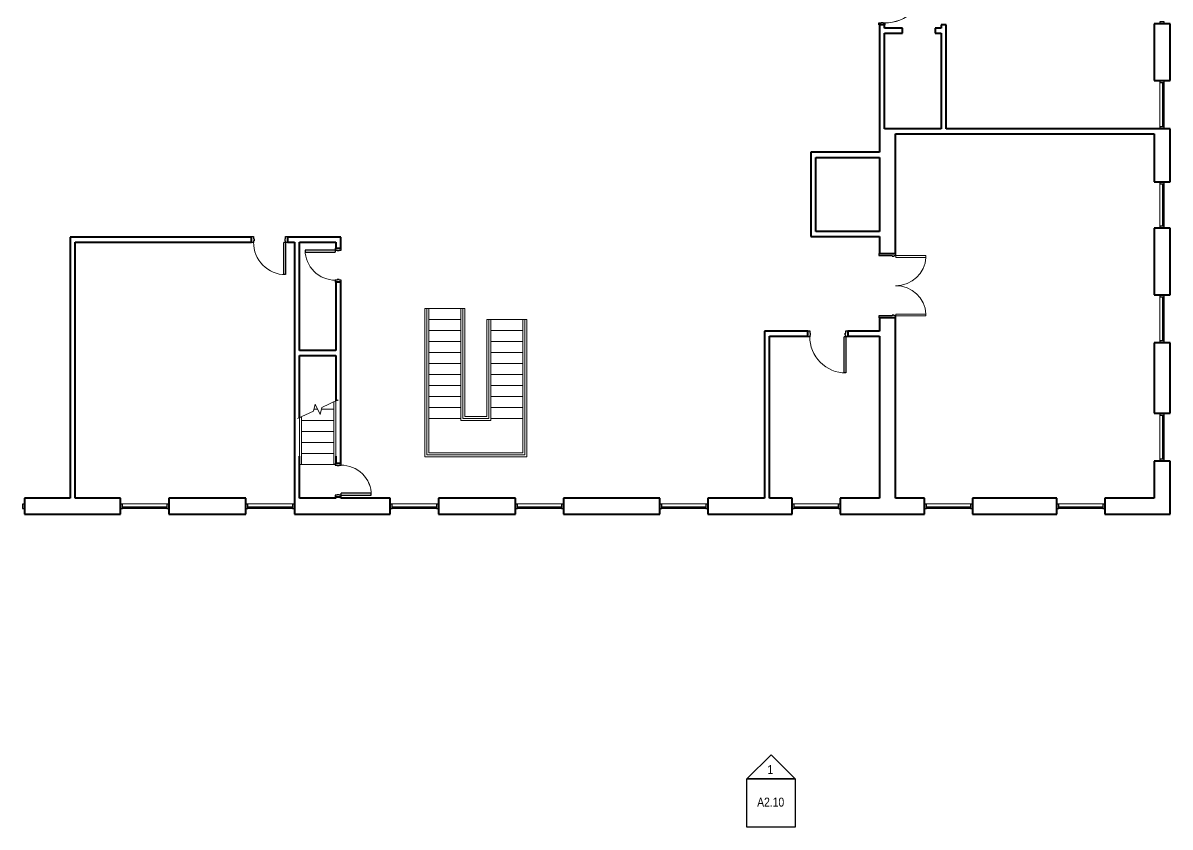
# Model space of a CAD drawing. Header units: inches. Extents: x -853 to 1065, y -1455 to 118.
# Drawn here: x -80 to 1065, y -1455 to -653 of the extents above; entities that cross this region are included whole.
import ezdxf

# ---------------------------------------------------------------- set-up
doc = ezdxf.new("R2010")
doc.units = ezdxf.units.IN
doc.header["$MEASUREMENT"] = 0
for name, color, linetype, lineweight in [('A-DOOR', 31, 'Continuous', 15), ('A-DOOR-FRAM', 31, 'Continuous', 25), ('A-FLOR-HRAL', 11, 'Continuous', 9), ('A-GLAZ-CURT', 52, 'Continuous', 9), ('A-GLAZ-CWMG', 51, 'Continuous', 9), ('A-WALL', 113, 'Continuous', 15), ('G-ANNO-SYMB', 111, 'Continuous', 9), ('I-WALL', 2, 'Continuous', 15), ('S-STRS', 31, 'Continuous', 9), ('S-STRS-MBND', 31, 'Continuous', 9)]:
    doc.layers.add(name, color=color, linetype=linetype, lineweight=lineweight)
doc.styles.add('Arial Narrow', font='ARIALN.TTF', dxfattribs={"height": 9})

# ---------------------------------------------------------------- blocks, each defined once
blk = doc.blocks.new('Railing - Railing-5128980-LEVEL 2 - Map Export')
at = {"layer": 'A-FLOR-HRAL'}
for p, q in [((357, -937.4), (359, -937.4)), ((357, -1049.4), (357, -937.4)), ((359, -1047.4), (359, -937.4)), ((384.8, -948.4), (386.8, -948.4)), ((384.8, -948.4), (384.8, -1047.4)), ((386.8, -948.4), (386.8, -1047.4)), ((386.8, -1049.4), (357, -1049.4)), ((384.8, -1047.4), (359, -1047.4)), ((386.8, -1047.4), (386.8, -1049.4))]:
    blk.add_line(p, q, dxfattribs=at)
blk = doc.blocks.new('Railing - Railing-5128984-LEVEL 2 - Map Export')
at = {"layer": 'A-FLOR-HRAL'}
for p, q in [((323, -937.4), (325, -937.4)), ((323, -1047.4), (323, -937.4)), ((325, -1047.4), (325, -937.4)), ((418.8, -948.4), (420.8, -948.4)), ((418.8, -948.4), (418.8, -1047.4)), ((420.8, -948.4), (420.8, -1047.4)), ((323, -1083.4), (323, -1047.4)), ((325, -1081.4), (325, -1047.4)), ((418.8, -1047.4), (418.8, -1081.4)), ((420.8, -1047.4), (420.8, -1083.4)), ((420.8, -1083.4), (323, -1083.4)), ((418.8, -1081.4), (325, -1081.4))]:
    blk.add_line(p, q, dxfattribs=at)
blk = doc.blocks.new('Door-Double_CE_ - HM Door-2_ HM Frame-5137662-LEVEL 2 - Map Export')
at = {"layer": 'A-DOOR'}
for p, q in [((-28.25, 38.5), (-30, 38.5)), ((-30, 38.5), (-30, 8.5)), ((-28.25, 8.5), (-28.25, 38.5)), ((30, 38.5), (28.25, 38.5)), ((28.25, 38.5), (28.25, 8.5)), ((30, 8.5), (30, 38.5)), ((-30, 8.5), (-28.25, 8.5)), ((28.25, 8.5), (30, 8.5))]:
    blk.add_line(p, q, dxfattribs=at)
at = {"layer": 'A-DOOR', "lineweight": 9}
for centre, start, end in [((-30, 8.5), 359.5, 86.66024), ((30, 8.5), 93.35377, 180.5)]:
    blk.add_arc(centre, 30, start, end, dxfattribs=at)
at = {"layer": 'A-DOOR-FRAM'}
for p, q in [((-30, 8.5), (-32, 8.5)), ((-32, 8.5), (-32, -8.5)), ((-30, 6.75), (-30, 8.5)), ((-29.5, 6.75), (-30, 6.75)), ((-30, -8.5), (-30, 4.75)), ((-30, 4.75), (-29.5, 4.75)), ((-29.5, 4.75), (-29.5, 6.75)), ((30, 6.75), (29.5, 6.75)), ((29.5, 6.75), (29.5, 4.75)), ((29.5, 4.75), (30, 4.75)), ((32, 8.5), (30, 8.5)), ((30, 8.5), (30, 6.75)), ((30, 4.75), (30, -8.5)), ((32, -8.5), (32, 8.5)), ((-32, -8.5), (-30, -8.5)), ((30, -8.5), (32, -8.5))]:
    blk.add_line(p, q, dxfattribs=at)
blk = doc.blocks.new('Door-Single_CE_ - HM Door-2_ HM Frame-5188854-LEVEL 2 - Map Export')
at = {"layer": 'A-DOOR'}
for p, q in [((16.25, -39), (16.25, -3)), ((16.25, -3), (18, -3)), ((18, -3), (18, -39)), ((18, -39), (16.25, -39))]:
    blk.add_line(p, q, dxfattribs=at)
at = {"layer": 'A-DOOR', "lineweight": 25}
for p, q in [((16.25, -39), (16.25, -3)), ((18, -3), (16.25, -3)), ((18, -3), (18, -39)), ((18, -39), (16.25, -39))]:
    blk.add_line(p, q, dxfattribs=at)
at = {"layer": 'A-DOOR', "lineweight": 9}
blk.add_arc((18, -3), 36, 179.5, 270, dxfattribs=at)
blk.add_arc((18, -3), 36, 179.5, 270, dxfattribs=at)
blk.add_arc((18, -3), 36, 179.5, 270, dxfattribs=at)
blk.add_arc((18, -3), 36, 179.5, 270, dxfattribs=at)
at = {"layer": 'A-DOOR-FRAM'}
for p, q in [((-20, 3), (-18, 3)), ((-20, -3), (-20, 3)), ((-18, 3), (-18, 0.75)), ((-18, 0.75), (-17.5, 0.75)), ((-17.5, 0.75), (-17.5, -1.25)), ((17.5, 0.75), (18, 0.75)), ((17.5, -1.25), (17.5, 0.75)), ((18, 3), (20, 3)), ((18, 0.75), (18, 3)), ((20, 3), (20, -3)), ((-18, -3), (-20, -3)), ((-18, -1.25), (-18, -3)), ((-17.5, -1.25), (-18, -1.25)), ((18, -1.25), (17.5, -1.25)), ((18, -3), (18, -1.25)), ((20, -3), (18, -3))]:
    blk.add_line(p, q, dxfattribs=at)
blk = doc.blocks.new('Door-Single_CE_ - HM Door-2_ HM Frame-5188859-LEVEL 2 - Map Export')
at = {"layer": 'A-DOOR'}
for p, q in [((18.25, -43), (18.25, -3)), ((18.25, -3), (20, -3)), ((20, -3), (20, -43)), ((20, -43), (18.25, -43))]:
    blk.add_line(p, q, dxfattribs=at)
at = {"layer": 'A-DOOR', "lineweight": 25}
for p, q in [((18.25, -43), (18.25, -3)), ((20, -3), (18.25, -3)), ((20, -3), (20, -43)), ((20, -43), (18.25, -43))]:
    blk.add_line(p, q, dxfattribs=at)
at = {"layer": 'A-DOOR', "lineweight": 9}
for start in [179.5, 179.5, 179.52566, 179.52566]:
    blk.add_arc((20, -3), 40, start, 270, dxfattribs=at)
at = {"layer": 'A-DOOR-FRAM'}
for p, q in [((-22, 3), (-20, 3)), ((-22, -3), (-22, 3)), ((-20, 3), (-20, 0.75)), ((-20, 0.75), (-19.5, 0.75)), ((-19.5, 0.75), (-19.5, -1.25)), ((19.5, 0.75), (20, 0.75)), ((19.5, -1.25), (19.5, 0.75)), ((20, 3), (22, 3)), ((20, 0.75), (20, 3)), ((22, 3), (22, -3)), ((-20, -3), (-22, -3)), ((-20, -1.25), (-20, -3)), ((-19.5, -1.25), (-20, -1.25)), ((20, -1.25), (19.5, -1.25)), ((20, -3), (20, -1.25)), ((22, -3), (20, -3))]:
    blk.add_line(p, q, dxfattribs=at)
blk = doc.blocks.new('Door-Single_CE_ - HM Door-2_ HM Frame-5188855-LEVEL 2 - Map Export')
at = {"layer": 'A-DOOR'}
for p, q in [((14.25, -35), (14.25, -3)), ((14.25, -3), (16, -3)), ((16, -3), (16, -35)), ((16, -35), (14.25, -35))]:
    blk.add_line(p, q, dxfattribs=at)
at = {"layer": 'A-DOOR', "lineweight": 25}
for p, q in [((14.25, -35), (14.25, -3)), ((16, -3), (14.25, -3)), ((16, -3), (16, -35)), ((16, -35), (14.25, -35))]:
    blk.add_line(p, q, dxfattribs=at)
at = {"layer": 'A-DOOR', "lineweight": 9}
for start in [179.46967, 179.46967, 179.5, 179.5]:
    blk.add_arc((16, -3), 32, start, 270, dxfattribs=at)
at = {"layer": 'A-DOOR-FRAM'}
for p, q in [((-18, 3), (-16, 3)), ((-18, -3), (-18, 3)), ((-16, 3), (-16, 0.75)), ((-16, 0.75), (-15.5, 0.75)), ((-15.5, 0.75), (-15.5, -1.25)), ((15.5, 0.75), (16, 0.75)), ((15.5, -1.25), (15.5, 0.75)), ((16, 3), (18, 3)), ((16, 0.75), (16, 3)), ((18, 3), (18, -3)), ((-16, -3), (-18, -3)), ((-16, -1.25), (-16, -3)), ((-15.5, -1.25), (-16, -1.25)), ((16, -1.25), (15.5, -1.25)), ((16, -3), (16, -1.25)), ((18, -3), (16, -3))]:
    blk.add_line(p, q, dxfattribs=at)
blk = doc.blocks.new('System Panel - zGlazed-5138537-LEVEL 2 - Map Export')
at = {"layer": 'A-GLAZ-CURT', "lineweight": 15}
for p, q in [((22, 1.5), (-22, 1.5)), ((-22, 1.5), (-22, 0.5)), ((-22, 0.5), (22, 0.5)), ((22, 0.5), (22, 1.5))]:
    blk.add_line(p, q, dxfattribs=at)
blk = doc.blocks.new('Rectangular Mullion - 4 1_2_ x 2_ Rectangular_CE_-5138536-LEVEL 2 - Map Export')
at = {"layer": 'A-GLAZ-CWMG'}
for p, q in [((953.5, -1132.5), (997.5, -1132.5)), ((953.5, -1137), (997.5, -1137))]:
    blk.add_line(p, q, dxfattribs=at)
blk = doc.blocks.new('Rectangular Mullion - 4 1_2_ x 2_ Rectangular_CE_-5138501-LEVEL 2 - Map Export')
at = {"layer": 'A-GLAZ-CWMG', "lineweight": 25}
for p, q in [((-2, 2.25), (0, 2.25)), ((-2, -2.25), (-2, 2.25)), ((0, 2.25), (0, -2.25)), ((0, -2.25), (-2, -2.25))]:
    blk.add_line(p, q, dxfattribs=at)
blk = doc.blocks.new('Rectangular Mullion - 4 1_2_ x 2_ Rectangular_CE_-5138502-LEVEL 2 - Map Export')
at = {"layer": 'A-GLAZ-CWMG', "lineweight": 25}
for p, q in [((0, 2.25), (-2, 2.25)), ((-2, 2.25), (-2, -2.25)), ((0, -2.25), (0, 2.25)), ((-2, -2.25), (0, -2.25))]:
    blk.add_line(p, q, dxfattribs=at)
blk = doc.blocks.new('System Panel - zGlazed-5148532-LEVEL 2 - Map Export')
at = {"layer": 'A-GLAZ-CURT', "lineweight": 15}
for p, q in [((22.3, 1.5), (-22.3, 1.5)), ((-22.3, 1.5), (-22.3, 0.5)), ((-22.3, 0.5), (22.3, 0.5)), ((22.3, 0.5), (22.3, 1.5))]:
    blk.add_line(p, q, dxfattribs=at)
blk = doc.blocks.new('Rectangular Mullion - 4 1_2_ x 2_ Rectangular_CE_-5148531-LEVEL 2 - Map Export')
at = {"layer": 'A-GLAZ-CWMG'}
for p, q in [((144.5, -1132.5), (189.1, -1132.5)), ((144.5, -1137), (189.1, -1137))]:
    blk.add_line(p, q, dxfattribs=at)
blk = doc.blocks.new('System Panel - zGlazed-5145869-LEVEL 2 - Map Export')
at = {"layer": 'A-GLAZ-CURT', "lineweight": 15}
for p, q in [((21, 1.5), (-21, 1.5)), ((-21, 1.5), (-21, 0.5)), ((-21, 0.5), (21, 0.5)), ((21, 0.5), (21, 1.5))]:
    blk.add_line(p, q, dxfattribs=at)
blk = doc.blocks.new('Rectangular Mullion - 4 1_2_ x 2_ Rectangular_CE_-5145868-LEVEL 2 - Map Export')
at = {"layer": 'A-GLAZ-CWMG'}
for p, q in [((1054.3, -855.3), (1054.3, -813.3)), ((1058.8, -855.3), (1058.8, -813.3))]:
    blk.add_line(p, q, dxfattribs=at)
blk = doc.blocks.new('Railing - Railing-5159730-LEVEL 2 - Map Export')
at = {"layer": 'A-FLOR-HRAL'}
for p, q in [((232.1, -1029.7), (230.1, -1030.7)), ((232.1, -1084.9), (232.1, -1029.7)), ((230.1, -1093.1), (230.1, -1030.7)), ((231.6, -1093.1), (230.1, -1093.1))]:
    blk.add_line(p, q, dxfattribs=at)
blk = doc.blocks.new('Railing - Railing-5159734-LEVEL 2 - Map Export')
at = {"layer": 'A-FLOR-HRAL'}
for p, q in [((198.1, -1045.6), (196.1, -1046.5)), ((196.1, -1084.9), (196.1, -1046.5)), ((198.1, -1093.1), (198.1, -1045.6)), ((198.1, -1093.1), (196.1, -1093.1))]:
    blk.add_line(p, q, dxfattribs=at)
blk = doc.blocks.new('Door-Single_CE_ - WD Door-2_ WD Frame-5188891-LEVEL 2 - Map Export')
at = {"layer": 'A-DOOR'}
for p, q in [((15, 33), (13, 33)), ((13, 33), (13, 3)), ((15, 3), (15, 33)), ((13, 3), (15, 3))]:
    blk.add_line(p, q, dxfattribs=at)
at = {"layer": 'A-DOOR', "lineweight": 25}
for p, q in [((15, 33), (13, 33)), ((13, 33), (13, 3)), ((15, 3), (15, 33)), ((15, 3), (13, 3))]:
    blk.add_line(p, q, dxfattribs=at)
at = {"layer": 'A-DOOR', "lineweight": 9}
for end in [180.5, 180.5, 180.5477, 180.5477]:
    blk.add_arc((15, 3), 30, 90, end, dxfattribs=at)
at = {"layer": 'A-DOOR-FRAM'}
for p, q in [((-15, 3), (-17, 3)), ((-17, 3), (-17, -3)), ((-15, 1), (-15, 3)), ((-14.5, 1), (-15, 1)), ((-14.5, -1), (-14.5, 1)), ((15, 1), (14.5, 1)), ((14.5, 1), (14.5, -1)), ((17, 3), (15, 3)), ((15, 3), (15, 1)), ((17, -3), (17, 3)), ((-17, -3), (-15, -3)), ((-15, -3), (-15, -1)), ((-15, -1), (-14.5, -1)), ((14.5, -1), (15, -1)), ((15, -1), (15, -3)), ((15, -3), (17, -3))]:
    blk.add_line(p, q, dxfattribs=at)
blk = doc.blocks.new('Elevation - Detail Number_CE_-134675-LEVEL 2 - Map Export')
at = {"layer": 'G-ANNO-SYMB', "lineweight": 25}
for p, q in [((-0.25, -0.25), (-0.25, 0.25)), ((-0.25, 0.25), (0.25, 0.25)), ((0.25, 0.25), (0.25, -0.25)), ((0.25, -0.25), (-0.25, -0.25))]:
    blk.add_line(p, q, dxfattribs=at)
blk = doc.blocks.new('Elevation - Detail Number_CE_-46063-LEVEL 2 - Map Export')
at = {"layer": 'G-ANNO-SYMB', "lineweight": 25}
for p, q in [((0, 0.25), (-0.25, 0)), ((0.25, 0), (0, 0.25)), ((-0.25, 0), (0.25, 0))]:
    blk.add_line(p, q, dxfattribs=at)

msp = doc.modelspace()

# ---------------------------------------------------------------- linework, layer by layer
at = {"layer": 'A-WALL', "lineweight": 40}
for p, q in [((1048.5, -653.8), (1048.5, -710.3)), ((1064.5, -653.8), (1048.5, -653.8)), ((1064.5, -710.3), (1064.5, -653.8)), ((1048.5, -710.3), (1064.5, -710.3)), ((774.5, -758.3), (774.5, -781.8)), ((790.5, -758.3), (779.5, -758.3)), ((790.5, -882.8), (790.5, -763.3)), ((1064.5, -758.3), (1048.5, -758.3)), ((1048.5, -763.3), (1048.5, -811.3)), ((1064.5, -811.3), (1064.5, -758.3)), ((774.5, -786.8), (774.5, -860.8)), ((1048.5, -811.3), (1064.5, -811.3)), ((1048.5, -857.3), (1048.5, -923.8)), ((1064.5, -857.3), (1048.5, -857.3)), ((1064.5, -923.8), (1064.5, -857.3)), ((774.5, -865.8), (774.5, -882.8)), ((774.5, -882.8), (790.5, -882.8)), ((1048.5, -923.8), (1064.5, -923.8)), ((790.5, -946.8), (774.5, -946.8)), ((774.5, -946.8), (774.5, -960.3)), ((790.5, -1126.8), (790.5, -946.8)), ((774.5, -965.3), (774.5, -1126.8)), ((1048.5, -971.8), (1048.5, -1041.8)), ((1064.5, -971.8), (1048.5, -971.8)), ((1064.5, -1041.8), (1064.5, -971.8)), ((1048.5, -1041.8), (1064.5, -1041.8)), ((1048.5, -1089.8), (1048.5, -1126.8)), ((1064.5, -1089.8), (1048.5, -1089.8)), ((1064.5, -1142.8), (1064.5, -1089.8)), ((-32.9, -1126.8), (-78.5, -1126.8)), ((-78.5, -1126.8), (-78.5, -1142.8)), ((17.5, -1126.8), (-27.9, -1126.8)), ((17.5, -1142.8), (17.5, -1126.8)), ((142.5, -1126.8), (65.5, -1126.8)), ((65.5, -1126.8), (65.5, -1142.8)), ((142.5, -1142.8), (142.5, -1126.8)), ((191.1, -1126.8), (191.1, -1142.8)), ((232.1, -1126.8), (196.1, -1126.8)), ((286.5, -1126.8), (237.1, -1126.8)), ((286.5, -1142.8), (286.5, -1126.8)), ((411.5, -1126.8), (334.5, -1126.8)), ((334.5, -1126.8), (334.5, -1142.8)), ((411.5, -1142.8), (411.5, -1126.8)), ((555.5, -1126.8), (459.5, -1126.8)), ((459.5, -1126.8), (459.5, -1142.8)), ((555.5, -1142.8), (555.5, -1126.8)), ((660, -1126.8), (603.5, -1126.8)), ((603.5, -1126.8), (603.5, -1142.8)), ((687.5, -1126.8), (665, -1126.8)), ((687.5, -1142.8), (687.5, -1126.8)), ((774.5, -1126.8), (735.5, -1126.8)), ((735.5, -1126.8), (735.5, -1142.8)), ((819.5, -1126.8), (790.5, -1126.8)), ((819.5, -1142.8), (819.5, -1126.8)), ((951.5, -1126.8), (867.5, -1126.8)), ((867.5, -1126.8), (867.5, -1142.8)), ((951.5, -1142.8), (951.5, -1126.8)), ((1048.5, -1126.8), (999.5, -1126.8)), ((999.5, -1126.8), (999.5, -1142.8)), ((-78.5, -1142.8), (17.5, -1142.8)), ((65.5, -1142.8), (142.5, -1142.8)), ((191.1, -1142.8), (286.5, -1142.8)), ((334.5, -1142.8), (411.5, -1142.8)), ((459.5, -1142.8), (555.5, -1142.8)), ((603.5, -1142.8), (687.5, -1142.8)), ((735.5, -1142.8), (819.5, -1142.8)), ((867.5, -1142.8), (951.5, -1142.8)), ((999.5, -1142.8), (1064.5, -1142.8))]:
    msp.add_line(p, q, dxfattribs=at)
at = {"layer": 'I-WALL', "lineweight": 40}
for p, q in [((779.5, -654.8), (774.5, -654.8)), ((774.5, -654.8), (774.5, -758.3)), ((779.5, -657.8), (779.5, -654.8)), ((797.5, -657.8), (779.5, -657.8)), ((779.5, -758.3), (779.5, -662.8)), ((779.5, -662.8), (797.5, -662.8)), ((797.5, -662.8), (797.5, -657.8)), ((836, -657.8), (830, -657.8)), ((830, -657.8), (830, -662.8)), ((830, -662.8), (836, -662.8)), ((841, -654.8), (836, -654.8)), ((836, -654.8), (836, -657.8)), ((836, -662.8), (836, -758.3)), ((841, -758.3), (841, -654.8)), ((836, -758.3), (790.5, -758.3)), ((790.5, -763.3), (1048.5, -763.3)), ((1048.5, -758.3), (841, -758.3)), ((706, -781.8), (706, -865.8)), ((774.5, -781.8), (706, -781.8)), ((711, -860.8), (711, -786.8)), ((711, -786.8), (774.5, -786.8)), ((148.1, -866.3), (-32.9, -866.3)), ((-32.9, -866.3), (-32.9, -1126.8)), ((148.1, -871.3), (148.1, -866.3)), ((237.1, -866.3), (184.1, -866.3)), ((184.1, -866.3), (184.1, -871.3)), ((237.1, -877.3), (237.1, -866.3)), ((706, -865.8), (774.5, -865.8)), ((774.5, -860.8), (711, -860.8)), ((-27.9, -871.3), (148.1, -871.3)), ((-27.9, -1126.8), (-27.9, -871.3)), ((184.1, -871.3), (191.1, -871.3)), ((191.1, -871.3), (191.1, -1126.8)), ((196.1, -871.3), (232.1, -871.3)), ((196.1, -979.3), (196.1, -871.3)), ((232.1, -871.3), (232.1, -877.3)), ((232.1, -877.3), (237.1, -877.3)), ((237.1, -911.3), (232.1, -911.3)), ((232.1, -911.3), (232.1, -979.3)), ((237.1, -1091.8), (237.1, -911.3)), ((660, -960.3), (660, -1126.8)), ((703, -960.3), (660, -960.3)), ((703, -965.3), (703, -960.3)), ((774.5, -960.3), (743, -960.3)), ((743, -960.3), (743, -965.3)), ((665, -1126.8), (665, -965.3)), ((665, -965.3), (703, -965.3)), ((743, -965.3), (774.5, -965.3)), ((232.1, -979.3), (196.1, -979.3)), ((196.1, -1046.5), (196.1, -984.3)), ((196.1, -984.3), (232.1, -984.3)), ((232.1, -984.3), (232.1, -1029.7)), ((196.1, -1126.8), (196.1, -1084.8)), ((232.1, -1084.8), (232.1, -1091.8)), ((232.1, -1091.8), (237.1, -1091.8)), ((237.1, -1125.8), (232.1, -1125.8)), ((232.1, -1125.8), (232.1, -1126.8)), ((237.1, -1126.8), (237.1, -1125.8))]:
    msp.add_line(p, q, dxfattribs=at)
at = {"layer": 'S-STRS'}
for p, q in [((323, -937.4), (321, -937.4)), ((321, -1056.1), (321, -937.4)), ((325, -937.4), (357, -937.4)), ((361, -937.4), (359, -937.4)), ((361, -1045.4), (361, -937.4)), ((325, -948.4), (357, -948.4)), ((384.8, -948.4), (382.8, -948.4)), ((382.8, -948.4), (382.8, -1045.4)), ((418.8, -948.4), (386.8, -948.4)), ((422.8, -948.4), (420.8, -948.4)), ((422.8, -948.4), (422.8, -1049.7)), ((325, -959.4), (357, -959.4)), ((418.8, -959.4), (386.8, -959.4)), ((325, -970.4), (357, -970.4)), ((418.8, -970.4), (386.8, -970.4)), ((325, -981.4), (357, -981.4)), ((418.8, -981.4), (386.8, -981.4)), ((325, -992.4), (357, -992.4)), ((418.8, -992.4), (386.8, -992.4)), ((325, -1003.4), (357, -1003.4)), ((418.8, -1003.4), (386.8, -1003.4)), ((325, -1014.4), (357, -1014.4)), ((418.8, -1014.4), (386.8, -1014.4)), ((234.1, -1029.6), (234.1, -1028.8)), ((325, -1025.4), (357, -1025.4)), ((418.8, -1025.4), (386.8, -1025.4)), ((210.5, -1038.1), (214.1, -1038.1)), ((217.7, -1038.1), (230.1, -1038.1)), ((325, -1036.4), (357, -1036.4)), ((418.8, -1036.4), (386.8, -1036.4)), ((198.1, -1049.1), (230.1, -1049.1)), ((325, -1047.4), (357, -1047.4)), ((382.8, -1045.4), (361, -1045.4)), ((418.8, -1047.4), (386.8, -1047.4)), ((422.8, -1085.4), (422.8, -1049.7)), ((198.1, -1060.1), (230.1, -1060.1)), ((321, -1056.1), (321, -1085.4)), ((198.1, -1071.1), (230.1, -1071.1)), ((198.1, -1082.1), (230.1, -1082.1)), ((321, -1085.4), (422.8, -1085.4)), ((198.1, -1093.1), (230.1, -1093.1))]:
    msp.add_line(p, q, dxfattribs=at)
at = {"layer": 'S-STRS-MBND'}
for p, q in [((234.1, -1028.8), (218.2, -1036.2)), ((210, -1040), (194.1, -1047.4)), ((211.7, -1033), (210, -1040)), ((216.5, -1043.2), (211.7, -1033)), ((218.2, -1036.2), (216.5, -1043.2))]:
    msp.add_line(p, q, dxfattribs=at)

# ---------------------------------------------------------------- block references
at = {"layer": 'A-DOOR', "lineweight": 9}
for name, p, rotation in [('Door-Single_CE_ - HM Door-2_ HM Frame-5188859-LEVEL 2 - Map Export', (777, -632.8), 89.99999999999976), ('Door-Single_CE_ - WD Door-2_ WD Frame-5188891-LEVEL 2 - Map Export', (234.6, -894.3), 89.99999999999972), ('Door-Single_CE_ - WD Door-2_ WD Frame-5188891-LEVEL 2 - Map Export', (234.6, -1108.8), 269.9999999999997)]:
    msp.add_blockref(name, p, dxfattribs=dict(at, rotation=rotation))
for name, p in [('Door-Single_CE_ - HM Door-2_ HM Frame-5188855-LEVEL 2 - Map Export', (166.1, -868.8)), ('Door-Single_CE_ - HM Door-2_ HM Frame-5188854-LEVEL 2 - Map Export', (723, -962.8))]:
    msp.add_blockref(name, p, dxfattribs=at)
at = {"layer": 'A-DOOR', "rotation": 269.9999999999997}
msp.add_blockref('Door-Double_CE_ - HM Door-2_ HM Frame-5137662-LEVEL 2 - Map Export', (782.5, -914.8), dxfattribs=at)
at = {"layer": 'A-FLOR-HRAL'}
for name in ['Railing - Railing-5128984-LEVEL 2 - Map Export', 'Railing - Railing-5128980-LEVEL 2 - Map Export', 'Railing - Railing-5159730-LEVEL 2 - Map Export', 'Railing - Railing-5159734-LEVEL 2 - Map Export']:
    msp.add_blockref(name, (0, 0), dxfattribs=at)
at = {"layer": 'A-GLAZ-CURT'}
for name, p, rotation in [('System Panel - zGlazed-5138537-LEVEL 2 - Map Export', (1056.5, -734.3), 269.9999999999998), ('System Panel - zGlazed-5145869-LEVEL 2 - Map Export', (1056.5, -834.3), 269.9999999999998), ('System Panel - zGlazed-5138537-LEVEL 2 - Map Export', (1056.5, -947.8), 269.9999999999998), ('System Panel - zGlazed-5138537-LEVEL 2 - Map Export', (1056.5, -1065.8), 269.9999999999998), ('System Panel - zGlazed-5138537-LEVEL 2 - Map Export', (41.5, -1134.8), 180), ('System Panel - zGlazed-5148532-LEVEL 2 - Map Export', (166.8, -1134.8), 180), ('System Panel - zGlazed-5138537-LEVEL 2 - Map Export', (310.5, -1134.8), 180), ('System Panel - zGlazed-5138537-LEVEL 2 - Map Export', (435.5, -1134.8), 180), ('System Panel - zGlazed-5138537-LEVEL 2 - Map Export', (579.5, -1134.8), 180), ('System Panel - zGlazed-5138537-LEVEL 2 - Map Export', (711.5, -1134.8), 180), ('System Panel - zGlazed-5138537-LEVEL 2 - Map Export', (843.5, -1134.8), 180), ('System Panel - zGlazed-5138537-LEVEL 2 - Map Export', (975.5, -1134.8), 180)]:
    msp.add_blockref(name, p, dxfattribs=dict(at, rotation=rotation))
at = {"layer": 'A-GLAZ-CWMG', "extrusion": (0, 0, -1), "rotation": 270.0000000000002}
for p in [(-1056.5, -653.8), (-1056.5, -758.3), (-1056.5, -857.3), (-1056.5, -971.8), (-1056.5, -1089.8)]:
    msp.add_blockref('Rectangular Mullion - 4 1_2_ x 2_ Rectangular_CE_-5138501-LEVEL 2 - Map Export', p, dxfattribs=at)
at = {"layer": 'A-GLAZ-CWMG'}
for name, p, rotation in [('Rectangular Mullion - 4 1_2_ x 2_ Rectangular_CE_-5138502-LEVEL 2 - Map Export', (1056.5, -710.3), 89.99999999999982), ('Rectangular Mullion - 4 1_2_ x 2_ Rectangular_CE_-5138536-LEVEL 2 - Map Export', (-78.2, -1709.8), 90), ('Rectangular Mullion - 4 1_2_ x 2_ Rectangular_CE_-5138502-LEVEL 2 - Map Export', (1056.5, -811.3), 89.99999999999982), ('Rectangular Mullion - 4 1_2_ x 2_ Rectangular_CE_-5138502-LEVEL 2 - Map Export', (1056.5, -923.8), 89.99999999999982), ('Rectangular Mullion - 4 1_2_ x 2_ Rectangular_CE_-5138536-LEVEL 2 - Map Export', (-78.2, -1923.3), 90), ('Rectangular Mullion - 4 1_2_ x 2_ Rectangular_CE_-5138502-LEVEL 2 - Map Export', (1056.5, -1041.8), 89.99999999999982), ('Rectangular Mullion - 4 1_2_ x 2_ Rectangular_CE_-5138536-LEVEL 2 - Map Export', (-78.2, -2041.3), 90)]:
    msp.add_blockref(name, p, dxfattribs=dict(at, rotation=rotation))
for name, p in [('Rectangular Mullion - 4 1_2_ x 2_ Rectangular_CE_-5145868-LEVEL 2 - Map Export', (0, 0)), ('Rectangular Mullion - 4 1_2_ x 2_ Rectangular_CE_-5138502-LEVEL 2 - Map Export', (-78.5, -1134.8)), ('Rectangular Mullion - 4 1_2_ x 2_ Rectangular_CE_-5138536-LEVEL 2 - Map Export', (-934, 0)), ('Rectangular Mullion - 4 1_2_ x 2_ Rectangular_CE_-5138502-LEVEL 2 - Map Export', (65.5, -1134.8)), ('Rectangular Mullion - 4 1_2_ x 2_ Rectangular_CE_-5148531-LEVEL 2 - Map Export', (0, 0)), ('Rectangular Mullion - 4 1_2_ x 2_ Rectangular_CE_-5138502-LEVEL 2 - Map Export', (191.1, -1134.8)), ('Rectangular Mullion - 4 1_2_ x 2_ Rectangular_CE_-5138536-LEVEL 2 - Map Export', (-665, 0)), ('Rectangular Mullion - 4 1_2_ x 2_ Rectangular_CE_-5138502-LEVEL 2 - Map Export', (334.5, -1134.8)), ('Rectangular Mullion - 4 1_2_ x 2_ Rectangular_CE_-5138536-LEVEL 2 - Map Export', (-540, 0)), ('Rectangular Mullion - 4 1_2_ x 2_ Rectangular_CE_-5138502-LEVEL 2 - Map Export', (459.5, -1134.8)), ('Rectangular Mullion - 4 1_2_ x 2_ Rectangular_CE_-5138536-LEVEL 2 - Map Export', (-396, 0)), ('Rectangular Mullion - 4 1_2_ x 2_ Rectangular_CE_-5138502-LEVEL 2 - Map Export', (603.5, -1134.8)), ('Rectangular Mullion - 4 1_2_ x 2_ Rectangular_CE_-5138536-LEVEL 2 - Map Export', (-264, 0)), ('Rectangular Mullion - 4 1_2_ x 2_ Rectangular_CE_-5138502-LEVEL 2 - Map Export', (735.5, -1134.8)), ('Rectangular Mullion - 4 1_2_ x 2_ Rectangular_CE_-5138536-LEVEL 2 - Map Export', (-132, 0)), ('Rectangular Mullion - 4 1_2_ x 2_ Rectangular_CE_-5138502-LEVEL 2 - Map Export', (867.5, -1134.8)), ('Rectangular Mullion - 4 1_2_ x 2_ Rectangular_CE_-5138536-LEVEL 2 - Map Export', (0, 0)), ('Rectangular Mullion - 4 1_2_ x 2_ Rectangular_CE_-5138502-LEVEL 2 - Map Export', (999.5, -1134.8))]:
    msp.add_blockref(name, p, dxfattribs=at)
at = {"layer": 'A-GLAZ-CWMG', "extrusion": (0, 0, -1)}
for p in [(-17.5, -1134.8), (-142.5, -1134.8), (-286.5, -1134.8), (-411.5, -1134.8), (-555.5, -1134.8), (-687.5, -1134.8), (-819.5, -1134.8), (-951.5, -1134.8)]:
    msp.add_blockref('Rectangular Mullion - 4 1_2_ x 2_ Rectangular_CE_-5138501-LEVEL 2 - Map Export', p, dxfattribs=at)
at = {"layer": 'G-ANNO-SYMB', "lineweight": 25, "extrusion": (0, 0, -1), "xscale": 95.99999999999994, "yscale": 95.99999999999994, "zscale": 95.99999999999994}
msp.add_blockref('Elevation - Detail Number_CE_-46063-LEVEL 2 - Map Export', (-666.4, -1406.7), dxfattribs=at)
at = {"layer": 'G-ANNO-SYMB', "lineweight": 25, "xscale": 95.99999999999994, "yscale": 95.99999999999994, "zscale": 95.99999999999994, "rotation": 180}
msp.add_blockref('Elevation - Detail Number_CE_-134675-LEVEL 2 - Map Export', (666.4, -1430.7), dxfattribs=at)

# ---------------------------------------------------------------- next in the draw order: texts
at = {"layer": 'G-ANNO-SYMB', "char_height": 9, "attachment_point": 1, "style": 'Arial Narrow', "bg_fill": 3, "box_fill_scale": 1.25, "bg_fill_color": 9, "bg_fill_true_color": 13158600, "bg_fill_transparency": 0}
for s, insert, width in [('1', (662.8, -1392.9), 6.969), ('A2.10', (652.6, -1425.4), 33.027)]:
    msp.add_mtext(s, dxfattribs=dict(at, insert=insert, width=width))

doc.saveas('drawing.dxf')
